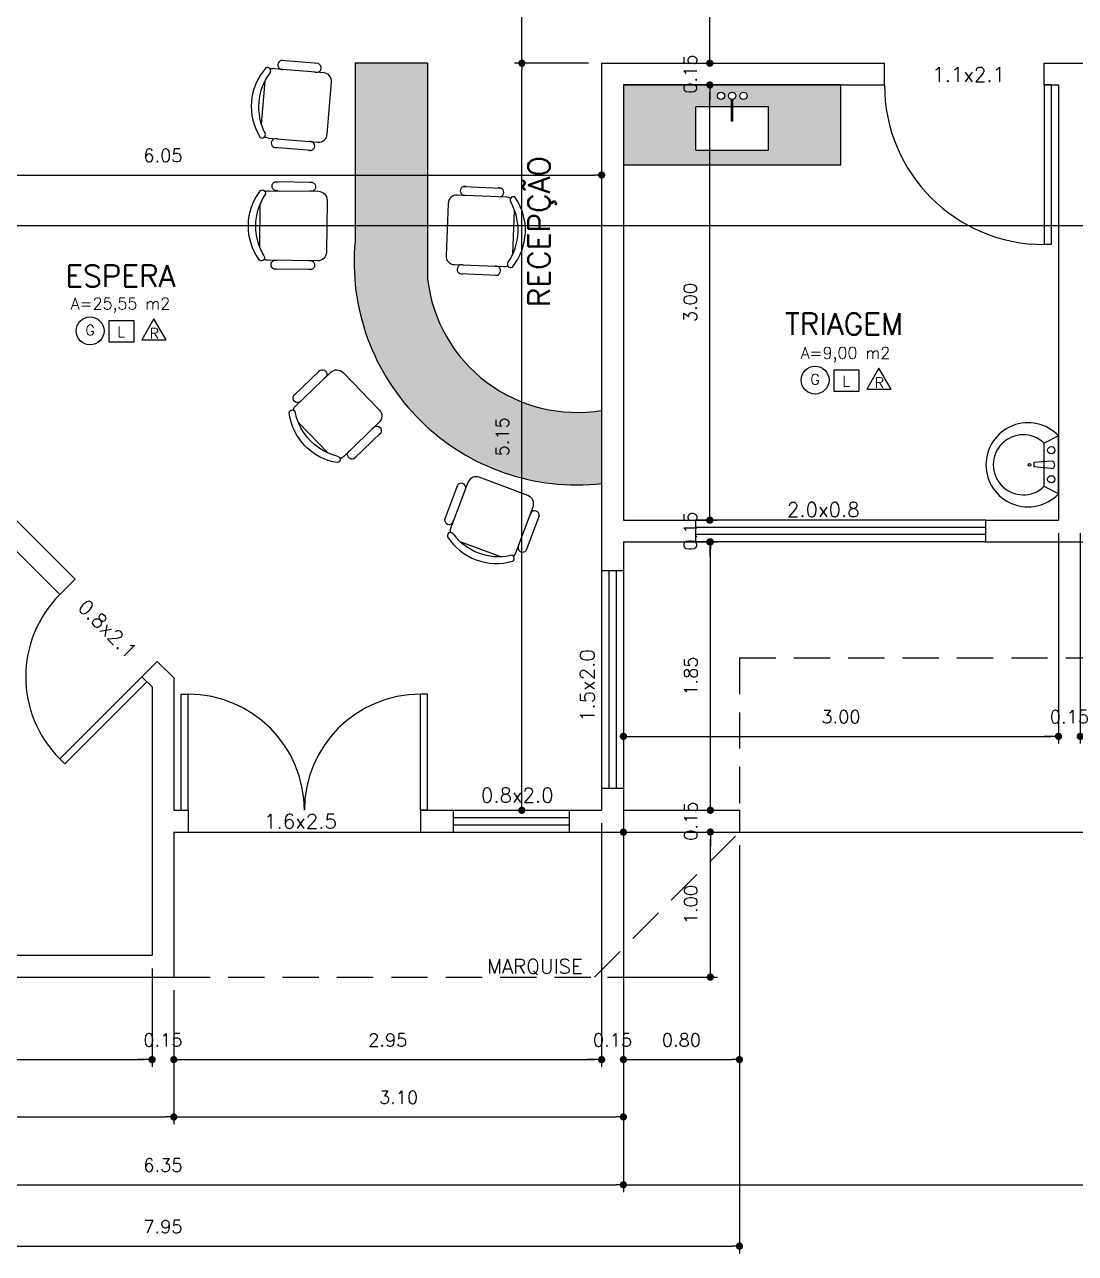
# Model space of a CAD drawing. Extents: x -410.3 to -320, y 119.3 to 190.5.
# Drawn here: x -362.58 to -355.34, y 136.7 to 145.17 of the extents above; entities that cross this region are included whole.
import ezdxf
from ezdxf.enums import TextEntityAlignment as Align

# ---------------------------------------------------------------- set-up
doc = ezdxf.new("R2010")
doc.units = 0
doc.header["$MEASUREMENT"] = 0
doc.linetypes.add('DASHED', pattern=[0.75, 0.5, -0.25])
doc.linetypes.add('HIDDEN', pattern=[0.375, 0.25, -0.125])
doc.layers.get('0').update_dxf_attribs({"linetype": 'CONTINUOUS'})
doc.layers.get('DEFPOINTS').update_dxf_attribs({"linetype": 'CONTINUOUS'})
for name, color, linetype in [('ACESSÓRIO', 2, 'CONTINUOUS'), ('ALVENARIA', 7, 'CONTINUOUS'), ('ALVENARIA1', 44, 'CONTINUOUS'), ('COBERTURA', 6, 'CONTINUOUS'), ('COTA', 1, 'CONTINUOUS'), ('HATCH', 30, 'CONTINUOUS'), ('JAPOR', 142, 'CONTINUOUS'), ('TEXTO2', 40, 'CONTINUOUS'), ('TEXTO3', 3, 'CONTINUOUS')]:
    doc.layers.add(name, color=color, linetype=linetype)
doc.styles.add('SIMPLEX', font='SIMPLEX.SHX')
doc.dimstyles.new('DIM50', dxfattribs={"dimtxt": 0.09, "dimasz": 0.05, "dimexe": 0.05, "dimexo": 0.09, "dimgap": 0.09, "dimtad": 1, "dimzin": 0, "dimdsep": 46, "dimtxsty": 'SIMPLEX', "dimblk": 'DOT', "dimcen": 0.09, "dimadec": 0, "dimazin": 0, "dimtfac": 1, "dimtix": 1, "dimtofl": 0, "dimtmove": 2, "dimatfit": 3, "dimldrblk": 'DOT', "dimfxl": 1, "dimtolj": 1, "dimtzin": 0, "dimarcsym": 0})

# ---------------------------------------------------------------- blocks, each defined once
blk = doc.blocks.new('CHAIR7')
for p, q in [((5.125, 15.041986), (17.875, 15.041986)), ((0, 9), (0, -9)), ((20, 12), (3, 12)), ((23, -7.440115), (23, 7.440115)), ((3, -12), (20, -12)), ((5.125, -15), (17.875, -15))]:
    blk.add_line(p, q)
for centre, radius, start, end in [((5.5625, 13.541986), 1.5625, 73.739795, 286.260205), ((17.4375, 13.541986), 1.5625, 253.739795, 106.260205), ((3, 9), 3, 90, 180), ((20, 9), 3, 62.415559, 90), ((22.344677, 11.120498), 1.096801, 53.309935, 212.027413), ((4.823592, 0), 19.640192, 327.575753, 32.424247), ((7, 0), 20, 323.130102, 36.869898), ((3, -9), 3, 180, 270), ((5.5625, -13.5), 1.5625, 73.739795, 286.260205), ((17.4375, -13.5), 1.5625, 253.739795, 106.260205), ((20, -9), 3, 270, 297.584441), ((22.344677, -11.120498), 1.096801, 147.972587, 306.690065)]:
    blk.add_arc(centre, radius, start, end)
blk = doc.blocks.new('A$C2B323AE8')
at = {"layer": 'ACESSÓRIO', "color": 2, "xscale": -1, "rotation": 270}
blk.add_blockref('CHAIR7', (15.06, 0), dxfattribs=at)
blk = doc.blocks.new('CADEIRA')
at = {"xscale": 2, "yscale": 2, "zscale": 2}
blk.add_blockref('A$C2B323AE8', (-15.01, -11.61), dxfattribs=at)
blk = doc.blocks.new('DOT')
at = {"layer": 'ALVENARIA', "color": 0, "linetype": 'ByBlock'}
blk.add_line((-0.5, 0), (-1, 0), dxfattribs=at)
at = {"layer": 'ALVENARIA', "color": 0, "linetype": 'ByBlock', "const_width": 0.5}
blk.add_lwpolyline([(-0.25, 0, 1), (0.25, 0, 1)], format="xyb", close=True, dxfattribs=at)
blk = doc.blocks.new('*D251')
at = {"layer": 'COTA', "color": 0, "linetype": 'ByBlock', "lineweight": -2}
for p, q in [((-355.4539, 141.6621), (-355.4539, 140.2115)), ((-355.3039, 141.6621), (-355.3039, 140.2115)), ((-355.5039, 140.2615), (-355.5539, 140.2615)), ((-355.2539, 140.2615), (-355.2039, 140.2615))]:
    blk.add_line(p, q, dxfattribs=at)
at = {"layer": 'DEFPOINTS', "color": 0, "linetype": 'ByBlock'}
for p in [(-355.4539, 141.7521), (-355.3039, 141.7521), (-355.3039, 140.2615)]:
    blk.add_point(p, dxfattribs=at)
at = {"layer": 'COTA', "color": 0, "linetype": 'ByBlock', "lineweight": -2, "xscale": 0.05, "yscale": 0.05, "zscale": 0.05}
blk.add_blockref('DOT', (-355.4539, 140.2615), dxfattribs=at)
at = {"layer": 'COTA', "color": 0, "linetype": 'ByBlock', "lineweight": -2, "xscale": 0.05, "yscale": 0.05, "zscale": 0.05, "rotation": 180}
blk.add_blockref('DOT', (-355.3039, 140.2615), dxfattribs=at)
at = {"layer": 'COTA', "color": 0, "linetype": 'ByBlock', "insert": (-355.3789, 140.3965), "char_height": 0.09, "attachment_point": 5, "style": 'SIMPLEX'}
blk.add_mtext('\\A1;0.15', dxfattribs=at)
blk = doc.blocks.new('*D267')
at = {"layer": 'COTA', "color": 0, "linetype": 'ByBlock', "lineweight": -2}
for p, q in [((-357.8582, 141.8021), (-357.8582, 141.8521)), ((-358.3639, 141.7521), (-357.8082, 141.7521)), ((-358.3639, 141.6021), (-357.8082, 141.6021)), ((-357.8582, 141.5521), (-357.8582, 141.5021))]:
    blk.add_line(p, q, dxfattribs=at)
at = {"layer": 'DEFPOINTS', "color": 0, "linetype": 'ByBlock'}
for p in [(-358.4539, 141.7521), (-357.8582, 141.7521), (-358.4539, 141.6021)]:
    blk.add_point(p, dxfattribs=at)
at = {"layer": 'COTA', "color": 0, "linetype": 'ByBlock', "lineweight": -2, "xscale": 0.05, "yscale": 0.05, "zscale": 0.05}
for p, rotation in [((-357.8582, 141.7521), 270), ((-357.8582, 141.6021), 90)]:
    blk.add_blockref('DOT', p, dxfattribs=dict(at, rotation=rotation))
at = {"layer": 'COTA', "color": 0, "linetype": 'ByBlock', "insert": (-357.9932, 141.6771), "char_height": 0.09, "attachment_point": 5, "rotation": 90, "style": 'SIMPLEX'}
blk.add_mtext('\\A1;0.15', dxfattribs=at)
blk = doc.blocks.new('*D268')
at = {"layer": 'COTA', "color": 0, "linetype": 'ByBlock', "lineweight": -2}
for p, q in [((-358.3639, 144.7521), (-357.8082, 144.7521)), ((-357.8582, 141.8021), (-357.8582, 144.7021)), ((-358.3639, 141.7521), (-357.8082, 141.7521))]:
    blk.add_line(p, q, dxfattribs=at)
at = {"layer": 'DEFPOINTS', "color": 0, "linetype": 'ByBlock'}
for p in [(-358.4539, 144.7521), (-357.8582, 144.7521), (-358.4539, 141.7521)]:
    blk.add_point(p, dxfattribs=at)
at = {"layer": 'COTA', "color": 0, "linetype": 'ByBlock', "lineweight": -2, "xscale": 0.05, "yscale": 0.05, "zscale": 0.05}
for p, rotation in [((-357.8582, 144.7521), 90), ((-357.8582, 141.7521), 270)]:
    blk.add_blockref('DOT', p, dxfattribs=dict(at, rotation=rotation))
at = {"layer": 'COTA', "color": 0, "linetype": 'ByBlock', "insert": (-357.9932, 143.2521), "char_height": 0.09, "attachment_point": 5, "rotation": 90, "style": 'SIMPLEX'}
blk.add_mtext('\\A1;3.00', dxfattribs=at)
blk = doc.blocks.new('*D269')
at = {"layer": 'COTA', "color": 0, "linetype": 'ByBlock', "lineweight": -2}
for p, q in [((-357.8582, 144.9521), (-357.8582, 145.0021)), ((-358.5139, 144.9021), (-357.8082, 144.9021)), ((-358.3639, 144.7521), (-357.8082, 144.7521)), ((-357.8582, 144.7021), (-357.8582, 144.6521))]:
    blk.add_line(p, q, dxfattribs=at)
at = {"layer": 'DEFPOINTS', "color": 0, "linetype": 'ByBlock'}
for p in [(-358.6039, 144.9021), (-357.8582, 144.9021), (-358.4539, 144.7521)]:
    blk.add_point(p, dxfattribs=at)
at = {"layer": 'COTA', "color": 0, "linetype": 'ByBlock', "lineweight": -2, "xscale": 0.05, "yscale": 0.05, "zscale": 0.05}
for p, rotation in [((-357.8582, 144.9021), 270), ((-357.8582, 144.7521), 90)]:
    blk.add_blockref('DOT', p, dxfattribs=dict(at, rotation=rotation))
at = {"layer": 'COTA', "color": 0, "linetype": 'ByBlock', "insert": (-357.9932, 144.8271), "char_height": 0.09, "attachment_point": 5, "rotation": 90, "style": 'SIMPLEX'}
blk.add_mtext('\\A1;0.15', dxfattribs=at)
blk = doc.blocks.new('*D270')
at = {"layer": 'COTA', "color": 0, "linetype": 'ByBlock', "lineweight": -2}
for p, q in [((-358.2639, 146.9021), (-357.8082, 146.9021)), ((-357.8582, 144.9521), (-357.8582, 146.8521)), ((-358.5139, 144.9021), (-357.8082, 144.9021))]:
    blk.add_line(p, q, dxfattribs=at)
at = {"layer": 'DEFPOINTS', "color": 0, "linetype": 'ByBlock'}
for p in [(-358.3539, 146.9021), (-357.8582, 146.9021), (-358.6039, 144.9021)]:
    blk.add_point(p, dxfattribs=at)
at = {"layer": 'COTA', "color": 0, "linetype": 'ByBlock', "lineweight": -2, "xscale": 0.05, "yscale": 0.05, "zscale": 0.05}
for p, rotation in [((-357.8582, 146.9021), 90), ((-357.8582, 144.9021), 270)]:
    blk.add_blockref('DOT', p, dxfattribs=dict(at, rotation=rotation))
at = {"layer": 'COTA', "color": 0, "linetype": 'ByBlock', "insert": (-357.9932, 145.9021), "char_height": 0.09, "attachment_point": 5, "rotation": 90, "style": 'SIMPLEX'}
blk.add_mtext('\\A1;2.00', dxfattribs=at)
blk = doc.blocks.new('*D274')
at = {"layer": 'COTA', "color": 0, "linetype": 'ByBlock', "lineweight": -2}
for p, q in [((-358.6939, 144.9021), (-359.2039, 144.9021)), ((-359.1539, 139.8021), (-359.1539, 144.8521)), ((-359.7139, 139.7521), (-359.1039, 139.7521))]:
    blk.add_line(p, q, dxfattribs=at)
at = {"layer": 'DEFPOINTS', "color": 0, "linetype": 'ByBlock'}
for p in [(-359.1539, 144.9021), (-358.6039, 144.9021), (-359.8039, 139.7521)]:
    blk.add_point(p, dxfattribs=at)
at = {"layer": 'COTA', "color": 0, "linetype": 'ByBlock', "lineweight": -2, "xscale": 0.05, "yscale": 0.05, "zscale": 0.05}
for p, rotation in [((-359.1539, 144.9021), 90), ((-359.1539, 139.7521), 270)]:
    blk.add_blockref('DOT', p, dxfattribs=dict(at, rotation=rotation))
at = {"layer": 'COTA', "color": 0, "linetype": 'ByBlock', "insert": (-359.2889, 142.3271), "char_height": 0.09, "attachment_point": 5, "rotation": 90, "style": 'SIMPLEX'}
blk.add_mtext('\\A1;5.15', dxfattribs=at)
blk = doc.blocks.new('*D275')
at = {"layer": 'COTA', "color": 0, "linetype": 'ByBlock', "lineweight": -2}
for p, q in [((-360.6639, 146.9021), (-359.1039, 146.9021)), ((-359.1539, 144.9521), (-359.1539, 146.8521)), ((-358.6939, 144.9021), (-359.2039, 144.9021))]:
    blk.add_line(p, q, dxfattribs=at)
at = {"layer": 'DEFPOINTS', "color": 0, "linetype": 'ByBlock'}
for p in [(-360.7539, 146.9021), (-359.1539, 146.9021), (-358.6039, 144.9021)]:
    blk.add_point(p, dxfattribs=at)
at = {"layer": 'COTA', "color": 0, "linetype": 'ByBlock', "lineweight": -2, "xscale": 0.05, "yscale": 0.05, "zscale": 0.05}
for p, rotation in [((-359.1539, 146.9021), 90), ((-359.1539, 144.9021), 270)]:
    blk.add_blockref('DOT', p, dxfattribs=dict(at, rotation=rotation))
at = {"layer": 'COTA', "color": 0, "linetype": 'ByBlock', "insert": (-359.2889, 145.9021), "char_height": 0.09, "attachment_point": 5, "rotation": 90, "style": 'SIMPLEX'}
blk.add_mtext('\\A1;2.00', dxfattribs=at)
blk = doc.blocks.new('LAVAT01')
at = {"layer": 'ACESSÓRIO'}
for p, q in [((-0.025, 0.05), (-0.015, 0.17)), ((0.015, 0.17), (-0.015, 0.17)), ((0.025, 0.05), (0.015, 0.17)), ((-0.2, 0), (-0.15, 0.1)), ((-0.15, 0.1), (0.15, 0.1)), ((0.2, 0), (0.15, 0.1)), ((-0.2, 0), (0.2, 0))]:
    blk.add_line(p, q, dxfattribs=at)
for centre, radius in [((0, 0.2), 0.01), ((-0.1, 0.05), 0.025), ((0.1, 0.05), 0.025)]:
    blk.add_circle(centre, radius, dxfattribs=at)
for centre, radius, start, end in [((0, 0.21), 0.29, 313.60282, 226.39718), ((0, 0.2429), 0.2071, 316.39718, 223.60282), ((0, 0.05), 0.025, 180, 0)]:
    blk.add_arc(centre, radius, start, end, dxfattribs=at)
blk = doc.blocks.new('*D284')
at = {"layer": 'COTA', "color": 0, "linetype": 'ByBlock', "lineweight": -2}
for p, q in [((-355.4539, 141.6621), (-355.4539, 140.2118)), ((-358.4539, 141.3121), (-358.4539, 140.2118)), ((-358.4039, 140.2618), (-355.5039, 140.2618))]:
    blk.add_line(p, q, dxfattribs=at)
at = {"layer": 'DEFPOINTS', "color": 0, "linetype": 'ByBlock'}
for p in [(-355.4539, 141.7521), (-358.4539, 141.4021), (-355.4539, 140.2618)]:
    blk.add_point(p, dxfattribs=at)
at = {"layer": 'COTA', "color": 0, "linetype": 'ByBlock', "lineweight": -2, "xscale": 0.05, "yscale": 0.05, "zscale": 0.05, "rotation": 180}
blk.add_blockref('DOT', (-358.4539, 140.2618), dxfattribs=at)
at = {"layer": 'COTA', "color": 0, "linetype": 'ByBlock', "lineweight": -2, "xscale": 0.05, "yscale": 0.05, "zscale": 0.05}
blk.add_blockref('DOT', (-355.4539, 140.2618), dxfattribs=at)
at = {"layer": 'COTA', "color": 0, "linetype": 'ByBlock', "insert": (-356.9539, 140.3968), "char_height": 0.09, "attachment_point": 5, "style": 'SIMPLEX'}
blk.add_mtext('\\A1;3.00', dxfattribs=at)
blk = doc.blocks.new('*D287')
at = {"layer": 'COTA', "color": 0, "linetype": 'ByBlock', "lineweight": -2}
for p, q in [((-364.6539, 138.6621), (-364.6539, 137.9833)), ((-361.7039, 138.6621), (-361.7039, 137.9833)), ((-364.6039, 138.0333), (-361.7539, 138.0333))]:
    blk.add_line(p, q, dxfattribs=at)
at = {"layer": 'DEFPOINTS', "color": 0, "linetype": 'ByBlock'}
for p in [(-364.6539, 138.7521), (-361.7039, 138.7521), (-361.7039, 138.0333)]:
    blk.add_point(p, dxfattribs=at)
at = {"layer": 'COTA', "color": 0, "linetype": 'ByBlock', "lineweight": -2, "xscale": 0.05, "yscale": 0.05, "zscale": 0.05, "rotation": 180}
blk.add_blockref('DOT', (-364.6539, 138.0333), dxfattribs=at)
at = {"layer": 'COTA', "color": 0, "linetype": 'ByBlock', "lineweight": -2, "xscale": 0.05, "yscale": 0.05, "zscale": 0.05}
blk.add_blockref('DOT', (-361.7039, 138.0333), dxfattribs=at)
at = {"layer": 'COTA', "color": 0, "linetype": 'ByBlock', "insert": (-363.1789, 138.1683), "char_height": 0.09, "attachment_point": 5, "style": 'SIMPLEX'}
blk.add_mtext('\\A1;2.95', dxfattribs=at)
blk = doc.blocks.new('*D288')
at = {"layer": 'COTA', "color": 0, "linetype": 'ByBlock', "lineweight": -2}
for p, q in [((-361.7039, 138.6621), (-361.7039, 137.9833)), ((-361.5539, 138.5121), (-361.5539, 137.9833)), ((-361.7539, 138.0333), (-361.8039, 138.0333)), ((-361.5039, 138.0333), (-361.4539, 138.0333))]:
    blk.add_line(p, q, dxfattribs=at)
at = {"layer": 'DEFPOINTS', "color": 0, "linetype": 'ByBlock'}
for p in [(-361.7039, 138.7521), (-361.5539, 138.6021), (-361.5539, 138.0333)]:
    blk.add_point(p, dxfattribs=at)
at = {"layer": 'COTA', "color": 0, "linetype": 'ByBlock', "lineweight": -2, "xscale": 0.05, "yscale": 0.05, "zscale": 0.05}
blk.add_blockref('DOT', (-361.7039, 138.0333), dxfattribs=at)
at = {"layer": 'COTA', "color": 0, "linetype": 'ByBlock', "lineweight": -2, "xscale": 0.05, "yscale": 0.05, "zscale": 0.05, "rotation": 180}
blk.add_blockref('DOT', (-361.5539, 138.0333), dxfattribs=at)
at = {"layer": 'COTA', "color": 0, "linetype": 'ByBlock', "insert": (-361.6289, 138.1683), "char_height": 0.09, "attachment_point": 5, "style": 'SIMPLEX'}
blk.add_mtext('\\A1;0.15', dxfattribs=at)
blk = doc.blocks.new('*D289')
at = {"layer": 'COTA', "color": 0, "linetype": 'ByBlock', "lineweight": -2}
for p, q in [((-358.6039, 139.6621), (-358.6039, 137.9833)), ((-361.5539, 138.5121), (-361.5539, 137.9833)), ((-361.5039, 138.0333), (-358.6539, 138.0333))]:
    blk.add_line(p, q, dxfattribs=at)
at = {"layer": 'DEFPOINTS', "color": 0, "linetype": 'ByBlock'}
for p in [(-358.6039, 139.7521), (-361.5539, 138.6021), (-358.6039, 138.0333)]:
    blk.add_point(p, dxfattribs=at)
at = {"layer": 'COTA', "color": 0, "linetype": 'ByBlock', "lineweight": -2, "xscale": 0.05, "yscale": 0.05, "zscale": 0.05, "rotation": 180}
blk.add_blockref('DOT', (-361.5539, 138.0333), dxfattribs=at)
at = {"layer": 'COTA', "color": 0, "linetype": 'ByBlock', "lineweight": -2, "xscale": 0.05, "yscale": 0.05, "zscale": 0.05}
blk.add_blockref('DOT', (-358.6039, 138.0333), dxfattribs=at)
at = {"layer": 'COTA', "color": 0, "linetype": 'ByBlock', "insert": (-360.0789, 138.1683), "char_height": 0.09, "attachment_point": 5, "style": 'SIMPLEX'}
blk.add_mtext('\\A1;2.95', dxfattribs=at)
blk = doc.blocks.new('*D290')
at = {"layer": 'COTA', "color": 0, "linetype": 'ByBlock', "lineweight": -2}
for p, q in [((-358.6039, 139.6621), (-358.6039, 137.9833)), ((-358.4539, 139.6621), (-358.4539, 137.9833)), ((-358.6539, 138.0333), (-358.7039, 138.0333)), ((-358.4039, 138.0333), (-358.3539, 138.0333))]:
    blk.add_line(p, q, dxfattribs=at)
at = {"layer": 'DEFPOINTS', "color": 0, "linetype": 'ByBlock'}
for p in [(-358.6039, 139.7521), (-358.4539, 139.7521), (-358.4539, 138.0333)]:
    blk.add_point(p, dxfattribs=at)
at = {"layer": 'COTA', "color": 0, "linetype": 'ByBlock', "lineweight": -2, "xscale": 0.05, "yscale": 0.05, "zscale": 0.05}
blk.add_blockref('DOT', (-358.6039, 138.0333), dxfattribs=at)
at = {"layer": 'COTA', "color": 0, "linetype": 'ByBlock', "lineweight": -2, "xscale": 0.05, "yscale": 0.05, "zscale": 0.05, "rotation": 180}
blk.add_blockref('DOT', (-358.4539, 138.0333), dxfattribs=at)
at = {"layer": 'COTA', "color": 0, "linetype": 'ByBlock', "insert": (-358.5289, 138.1683), "char_height": 0.09, "attachment_point": 5, "style": 'SIMPLEX'}
blk.add_mtext('\\A1;0.15', dxfattribs=at)
blk = doc.blocks.new('*D291')
at = {"layer": 'COTA', "color": 0, "linetype": 'ByBlock', "lineweight": -2}
for p, q in [((-358.4539, 139.6621), (-358.4539, 137.9833)), ((-357.6539, 139.5121), (-357.6539, 137.9833)), ((-358.4039, 138.0333), (-357.7039, 138.0333))]:
    blk.add_line(p, q, dxfattribs=at)
at = {"layer": 'DEFPOINTS', "color": 0, "linetype": 'ByBlock'}
for p in [(-358.4539, 139.7521), (-357.6539, 139.6021), (-357.6539, 138.0333)]:
    blk.add_point(p, dxfattribs=at)
at = {"layer": 'COTA', "color": 0, "linetype": 'ByBlock', "lineweight": -2, "xscale": 0.05, "yscale": 0.05, "zscale": 0.05, "rotation": 180}
blk.add_blockref('DOT', (-358.4539, 138.0333), dxfattribs=at)
at = {"layer": 'COTA', "color": 0, "linetype": 'ByBlock', "lineweight": -2, "xscale": 0.05, "yscale": 0.05, "zscale": 0.05}
blk.add_blockref('DOT', (-357.6539, 138.0333), dxfattribs=at)
at = {"layer": 'COTA', "color": 0, "linetype": 'ByBlock', "insert": (-358.0539, 138.1683), "char_height": 0.09, "attachment_point": 5, "style": 'SIMPLEX'}
blk.add_mtext('\\A1;0.80', dxfattribs=at)
blk = doc.blocks.new('BAN15M1C')
at = {"layer": 'ACESSÓRIO'}
for p, q in [((0.75, 0), (-0.75, 0)), ((-0.75, 0), (-0.75, -0.55)), ((0.75, -0.55), (0.75, 0)), ((-0.25, -0.45), (-0.25, -0.15)), ((0.25, -0.15), (-0.25, -0.15)), ((-0.005, -0.25), (-0.005, -0.0995)), ((0.005, -0.25), (0.005, -0.0995)), ((0.25, -0.45), (0.25, -0.15)), ((0.005, -0.25), (-0.005, -0.25)), ((-0.25, -0.45), (0.25, -0.45)), ((-0.75, -0.55), (0.75, -0.55))]:
    blk.add_line(p, q, dxfattribs=at)
for centre in [(-0.0771, -0.075), (0, -0.075), (0.0781, -0.075)]:
    blk.add_circle(centre, 0.025, dxfattribs=at)
blk = doc.blocks.new('*D309')
at = {"layer": 'COTA', "color": 0, "linetype": 'ByBlock', "lineweight": -2}
for p, q in [((-358.3639, 139.6021), (-357.8045, 139.6021)), ((-357.8545, 138.6521), (-357.8545, 139.5521)), ((-358.5639, 138.6021), (-357.8045, 138.6021))]:
    blk.add_line(p, q, dxfattribs=at)
at = {"layer": 'DEFPOINTS', "color": 0, "linetype": 'ByBlock'}
for p in [(-358.4539, 139.6021), (-357.8545, 139.6021), (-358.6539, 138.6021)]:
    blk.add_point(p, dxfattribs=at)
at = {"layer": 'COTA', "color": 0, "linetype": 'ByBlock', "lineweight": -2, "xscale": 0.05, "yscale": 0.05, "zscale": 0.05}
for p, rotation in [((-357.8545, 139.6021), 90), ((-357.8545, 138.6021), 270)]:
    blk.add_blockref('DOT', p, dxfattribs=dict(at, rotation=rotation))
at = {"layer": 'COTA', "color": 0, "linetype": 'ByBlock', "insert": (-357.9895, 139.1021), "char_height": 0.09, "attachment_point": 5, "rotation": 90, "style": 'SIMPLEX'}
blk.add_mtext('\\A1;1.00', dxfattribs=at)
blk = doc.blocks.new('*D310')
at = {"layer": 'COTA', "color": 0, "linetype": 'ByBlock', "lineweight": -2}
for p, q in [((-357.8545, 139.8021), (-357.8545, 139.8521)), ((-357.9445, 139.7521), (-357.9045, 139.7521)), ((-358.3639, 139.6021), (-357.8045, 139.6021)), ((-357.8545, 139.5521), (-357.8545, 139.5021))]:
    blk.add_line(p, q, dxfattribs=at)
at = {"layer": 'DEFPOINTS', "color": 0, "linetype": 'ByBlock'}
for p in [(-357.8545, 139.7521), (-357.8545, 139.7521), (-358.4539, 139.6021)]:
    blk.add_point(p, dxfattribs=at)
at = {"layer": 'COTA', "color": 0, "linetype": 'ByBlock', "lineweight": -2, "xscale": 0.05, "yscale": 0.05, "zscale": 0.05}
for p, rotation in [((-357.8545, 139.7521), 270), ((-357.8545, 139.6021), 90)]:
    blk.add_blockref('DOT', p, dxfattribs=dict(at, rotation=rotation))
at = {"layer": 'COTA', "color": 0, "linetype": 'ByBlock', "insert": (-357.9895, 139.6771), "char_height": 0.09, "attachment_point": 5, "rotation": 90, "style": 'SIMPLEX'}
blk.add_mtext('\\A1;0.15', dxfattribs=at)
blk = doc.blocks.new('*D311')
at = {"layer": 'COTA', "color": 0, "linetype": 'ByBlock', "lineweight": -2}
for p, q in [((-358.3639, 141.6021), (-357.8045, 141.6021)), ((-357.8545, 139.8021), (-357.8545, 141.5521)), ((-357.9445, 139.7521), (-357.9045, 139.7521))]:
    blk.add_line(p, q, dxfattribs=at)
at = {"layer": 'DEFPOINTS', "color": 0, "linetype": 'ByBlock'}
for p in [(-358.4539, 141.6021), (-357.8545, 141.6021), (-357.8545, 139.7521)]:
    blk.add_point(p, dxfattribs=at)
at = {"layer": 'COTA', "color": 0, "linetype": 'ByBlock', "lineweight": -2, "xscale": 0.05, "yscale": 0.05, "zscale": 0.05}
for p, rotation in [((-357.8545, 141.6021), 90), ((-357.8545, 139.7521), 270)]:
    blk.add_blockref('DOT', p, dxfattribs=dict(at, rotation=rotation))
at = {"layer": 'COTA', "color": 0, "linetype": 'ByBlock', "insert": (-357.9895, 140.6771), "char_height": 0.09, "attachment_point": 5, "rotation": 90, "style": 'SIMPLEX'}
blk.add_mtext('\\A1;1.85', dxfattribs=at)
blk = doc.blocks.new('*D312')
at = {"layer": 'COTA', "color": 0, "linetype": 'ByBlock', "lineweight": -2}
for p, q in [((-364.6539, 144.8121), (-364.6539, 144.0812)), ((-358.6039, 144.8121), (-358.6039, 144.0812)), ((-364.6039, 144.1312), (-358.6539, 144.1312))]:
    blk.add_line(p, q, dxfattribs=at)
at = {"layer": 'DEFPOINTS', "color": 0, "linetype": 'ByBlock'}
for p in [(-364.6539, 144.9021), (-358.6039, 144.9021), (-358.6039, 144.1312)]:
    blk.add_point(p, dxfattribs=at)
at = {"layer": 'COTA', "color": 0, "linetype": 'ByBlock', "lineweight": -2, "xscale": 0.05, "yscale": 0.05, "zscale": 0.05, "rotation": 180}
blk.add_blockref('DOT', (-364.6539, 144.1312), dxfattribs=at)
at = {"layer": 'COTA', "color": 0, "linetype": 'ByBlock', "lineweight": -2, "xscale": 0.05, "yscale": 0.05, "zscale": 0.05}
blk.add_blockref('DOT', (-358.6039, 144.1312), dxfattribs=at)
at = {"layer": 'COTA', "color": 0, "linetype": 'ByBlock', "insert": (-361.6289, 144.2662), "char_height": 0.09, "attachment_point": 5, "style": 'SIMPLEX'}
blk.add_mtext('\\A1;6.05', dxfattribs=at)
blk = doc.blocks.new('*D319')
at = {"layer": 'COTA', "color": 0, "linetype": 'ByBlock', "lineweight": -2}
for p, q in [((-364.8039, 138.6621), (-364.8039, 137.5879)), ((-361.5539, 138.5121), (-361.5539, 137.5879)), ((-364.7539, 137.6379), (-361.6039, 137.6379))]:
    blk.add_line(p, q, dxfattribs=at)
at = {"layer": 'DEFPOINTS', "color": 0, "linetype": 'ByBlock'}
for p in [(-364.8039, 138.7521), (-361.5539, 138.6021), (-361.5539, 137.6379)]:
    blk.add_point(p, dxfattribs=at)
at = {"layer": 'COTA', "color": 0, "linetype": 'ByBlock', "lineweight": -2, "xscale": 0.05, "yscale": 0.05, "zscale": 0.05, "rotation": 180}
blk.add_blockref('DOT', (-364.8039, 137.6379), dxfattribs=at)
at = {"layer": 'COTA', "color": 0, "linetype": 'ByBlock', "lineweight": -2, "xscale": 0.05, "yscale": 0.05, "zscale": 0.05}
blk.add_blockref('DOT', (-361.5539, 137.6379), dxfattribs=at)
at = {"layer": 'COTA', "color": 0, "linetype": 'ByBlock', "insert": (-363.1789, 137.7729), "char_height": 0.09, "attachment_point": 5, "style": 'SIMPLEX'}
blk.add_mtext('\\A1;3.25', dxfattribs=at)
blk = doc.blocks.new('*D320')
at = {"layer": 'COTA', "color": 0, "linetype": 'ByBlock', "lineweight": -2}
for p, q in [((-358.4539, 139.6621), (-358.4539, 137.5879)), ((-361.5539, 138.5121), (-361.5539, 137.5879)), ((-361.5039, 137.6379), (-358.5039, 137.6379))]:
    blk.add_line(p, q, dxfattribs=at)
at = {"layer": 'DEFPOINTS', "color": 0, "linetype": 'ByBlock'}
for p in [(-358.4539, 139.7521), (-361.5539, 138.6021), (-358.4539, 137.6379)]:
    blk.add_point(p, dxfattribs=at)
at = {"layer": 'COTA', "color": 0, "linetype": 'ByBlock', "lineweight": -2, "xscale": 0.05, "yscale": 0.05, "zscale": 0.05, "rotation": 180}
blk.add_blockref('DOT', (-361.5539, 137.6379), dxfattribs=at)
at = {"layer": 'COTA', "color": 0, "linetype": 'ByBlock', "lineweight": -2, "xscale": 0.05, "yscale": 0.05, "zscale": 0.05}
blk.add_blockref('DOT', (-358.4539, 137.6379), dxfattribs=at)
at = {"layer": 'COTA', "color": 0, "linetype": 'ByBlock', "insert": (-360.0039, 137.7729), "char_height": 0.09, "attachment_point": 5, "style": 'SIMPLEX'}
blk.add_mtext('\\A1;3.10', dxfattribs=at)
blk = doc.blocks.new('*D321')
at = {"layer": 'COTA', "color": 0, "linetype": 'ByBlock', "lineweight": -2}
for p, q in [((-357.6539, 139.5121), (-357.6539, 136.6972)), ((-365.6039, 138.5121), (-365.6039, 136.6972)), ((-365.5539, 136.7472), (-357.7039, 136.7472))]:
    blk.add_line(p, q, dxfattribs=at)
at = {"layer": 'DEFPOINTS', "color": 0, "linetype": 'ByBlock'}
for p in [(-357.6539, 139.6021), (-365.6039, 138.6021), (-357.6539, 136.7472)]:
    blk.add_point(p, dxfattribs=at)
at = {"layer": 'COTA', "color": 0, "linetype": 'ByBlock', "lineweight": -2, "xscale": 0.05, "yscale": 0.05, "zscale": 0.05, "rotation": 180}
blk.add_blockref('DOT', (-365.6039, 136.7472), dxfattribs=at)
at = {"layer": 'COTA', "color": 0, "linetype": 'ByBlock', "lineweight": -2, "xscale": 0.05, "yscale": 0.05, "zscale": 0.05}
blk.add_blockref('DOT', (-357.6539, 136.7472), dxfattribs=at)
at = {"layer": 'COTA', "color": 0, "linetype": 'ByBlock', "insert": (-361.6289, 136.8822), "char_height": 0.09, "attachment_point": 5, "style": 'SIMPLEX'}
blk.add_mtext('\\A1;7.95', dxfattribs=at)
blk = doc.blocks.new('*D360')
at = {"layer": 'COTA', "color": 0, "linetype": 'ByBlock', "lineweight": -2}
for p, q in [((-364.8039, 141.5121), (-364.8039, 137.1204)), ((-358.4539, 139.6621), (-358.4539, 137.1204)), ((-364.7539, 137.1704), (-358.5039, 137.1704))]:
    blk.add_line(p, q, dxfattribs=at)
at = {"layer": 'DEFPOINTS', "color": 0, "linetype": 'ByBlock'}
for p in [(-364.8039, 141.6021), (-358.4539, 139.7521), (-358.4539, 137.1704)]:
    blk.add_point(p, dxfattribs=at)
at = {"layer": 'COTA', "color": 0, "linetype": 'ByBlock', "lineweight": -2, "xscale": 0.05, "yscale": 0.05, "zscale": 0.05, "rotation": 180}
blk.add_blockref('DOT', (-364.8039, 137.1704), dxfattribs=at)
at = {"layer": 'COTA', "color": 0, "linetype": 'ByBlock', "lineweight": -2, "xscale": 0.05, "yscale": 0.05, "zscale": 0.05}
blk.add_blockref('DOT', (-358.4539, 137.1704), dxfattribs=at)
at = {"layer": 'COTA', "color": 0, "linetype": 'ByBlock', "insert": (-361.6289, 137.3054), "char_height": 0.09, "attachment_point": 5, "style": 'SIMPLEX'}
blk.add_mtext('\\A1;6.35', dxfattribs=at)
blk = doc.blocks.new('*D361')
at = {"layer": 'COTA', "color": 0, "linetype": 'ByBlock', "lineweight": -2}
for p, q in [((-344.7039, 141.5121), (-344.7039, 137.1204)), ((-358.4539, 139.6621), (-358.4539, 137.1204)), ((-358.4039, 137.1704), (-344.7539, 137.1704))]:
    blk.add_line(p, q, dxfattribs=at)
at = {"layer": 'DEFPOINTS', "color": 0, "linetype": 'ByBlock'}
for p in [(-344.7039, 141.6021), (-358.4539, 139.7521), (-344.7039, 137.1704)]:
    blk.add_point(p, dxfattribs=at)
at = {"layer": 'COTA', "color": 0, "linetype": 'ByBlock', "lineweight": -2, "xscale": 0.05, "yscale": 0.05, "zscale": 0.05, "rotation": 180}
blk.add_blockref('DOT', (-358.4539, 137.1704), dxfattribs=at)
at = {"layer": 'COTA', "color": 0, "linetype": 'ByBlock', "lineweight": -2, "xscale": 0.05, "yscale": 0.05, "zscale": 0.05}
blk.add_blockref('DOT', (-344.7039, 137.1704), dxfattribs=at)
at = {"layer": 'COTA', "color": 0, "linetype": 'ByBlock', "insert": (-351.5789, 137.3054), "char_height": 0.09, "attachment_point": 5, "style": 'SIMPLEX'}
blk.add_mtext('\\A1;13.75', dxfattribs=at)
blk = doc.blocks.new('*D372')
at = {"layer": 'COTA', "color": 0, "linetype": 'ByBlock', "lineweight": -2}
for p, q in [((-358.4539, 141.5121), (-358.4539, 139.551)), ((-344.7039, 141.5121), (-344.7039, 139.551)), ((-358.4039, 139.601), (-344.7539, 139.601))]:
    blk.add_line(p, q, dxfattribs=at)
at = {"layer": 'DEFPOINTS', "color": 0, "linetype": 'ByBlock'}
for p in [(-358.4539, 141.6021), (-344.7039, 141.6021), (-344.7039, 139.601)]:
    blk.add_point(p, dxfattribs=at)
at = {"layer": 'COTA', "color": 0, "linetype": 'ByBlock', "lineweight": -2, "xscale": 0.05, "yscale": 0.05, "zscale": 0.05, "rotation": 180}
blk.add_blockref('DOT', (-358.4539, 139.601), dxfattribs=at)
at = {"layer": 'COTA', "color": 0, "linetype": 'ByBlock', "lineweight": -2, "xscale": 0.05, "yscale": 0.05, "zscale": 0.05}
blk.add_blockref('DOT', (-344.7039, 139.601), dxfattribs=at)
at = {"layer": 'COTA', "color": 0, "linetype": 'ByBlock', "insert": (-351.5789, 139.736), "char_height": 0.09, "attachment_point": 5, "style": 'SIMPLEX'}
blk.add_mtext('\\A1;13.75', dxfattribs=at)

msp = doc.modelspace()

# ---------------------------------------------------------------- hatches: boundary and pattern name
at = {"layer": 'ACESSÓRIO', "linetype": 'ByBlock'}
h = msp.add_hatch(dxfattribs=at)
h.set_pattern_fill('AR-SAND', color=256, scale=0.1, angle=135, style=0)
h.set_pattern_definition([(172.5, (0, 0), (-0.13179271, -0.14070132), [0, -0.152, 0, -0.17, 0, -0.1625]), (142.5, (0, 0), (-0.32469797, -0.07441375), [0, -0.082, 0, -0.137, 0, -0.0525]), (102.5, (0.08697, -0.08697), (-0.22060324, 0.21980293), [0, -0.05, 0, -0.18, 0, -0.235]), (92.5, (0.08697, -0.08697), (-0.27462629, 0.15050422), [0, -0.025, 0, -0.118, 0, -0.135])])
h.paths.add_polyline_path([(-359.8039, 144.9021), (-360.3039, 144.9021), (-360.3039, 143.6754, 0.475337), (-358.6039, 142.0043), (-358.6039, 142.5088, -0.429076), (-359.8039, 143.4141)])
h.paths.add_polyline_path([(-356.9539, 144.7521), (-358.4539, 144.7521), (-358.4539, 144.2021), (-356.9539, 144.2021)])
h.paths.add_polyline_path([(-357.9539, 144.6021), (-357.7089, 144.6021), (-357.7089, 144.6526, -0.356394), (-357.7289, 144.6771, -1), (-357.6789, 144.6771, -0.356394), (-357.6989, 144.6526), (-357.6989, 144.6021), (-357.4539, 144.6021), (-357.4539, 144.3021), (-357.9539, 144.3021)], flags=16)
h.paths.add_polyline_path([(-357.806, 144.6771, -1), (-357.756, 144.6771, -1)], flags=16)
h.paths.add_polyline_path([(-357.6008, 144.6771, -1), (-357.6508, 144.6771, -1)], flags=16)
h.paths.add_polyline_path([(-352.3039, 144.7521), (-353.8039, 144.7521), (-353.8039, 144.2021), (-352.3039, 144.2021)])
h.paths.add_polyline_path([(-353.3039, 144.6021), (-353.0589, 144.6021), (-353.0589, 144.6526, -0.356394), (-353.0789, 144.6771, -1), (-353.0289, 144.6771, -0.356394), (-353.0489, 144.6526), (-353.0489, 144.6021), (-352.8039, 144.6021), (-352.8039, 144.3021), (-353.3039, 144.3021)], flags=16)
h.paths.add_polyline_path([(-353.156, 144.6771, -1), (-353.106, 144.6771, -1)], flags=16)
h.paths.add_polyline_path([(-352.9508, 144.6771, -1), (-353.0008, 144.6771, -1)], flags=16)
h.paths.add_polyline_path([(-349.1539, 144.7521), (-350.6539, 144.7521), (-350.6539, 144.2021), (-349.1539, 144.2021)])
h.paths.add_polyline_path([(-350.1539, 144.6021), (-349.9089, 144.6021), (-349.9089, 144.6526, -0.356394), (-349.9289, 144.6771, -1), (-349.8789, 144.6771, -0.356394), (-349.8989, 144.6526), (-349.8989, 144.6021), (-349.6539, 144.6021), (-349.6539, 144.3021), (-350.1539, 144.3021)], flags=16)
h.paths.add_polyline_path([(-349.956, 144.6771, -1), (-350.006, 144.6771, -1)], flags=16)
h.paths.add_polyline_path([(-349.8008, 144.6771, -1), (-349.8508, 144.6771, -1)], flags=16)

# ---------------------------------------------------------------- linework, layer by layer
for p, q in [((-360.3039, 144.9021), (-360.3039, 143.6754)), ((-359.8039, 144.9021), (-360.3039, 144.9021)), ((-359.8039, 144.9021), (-359.8039, 143.4141))]:
    msp.add_line(p, q, dxfattribs=at)
for radius, start, end in [(1.5371, 174.64291, 276.33677), (1.0371, 186.52302, 279.49209)]:
    msp.add_arc((-358.7736, 143.5319), radius, start, end, dxfattribs=at)
at = {"layer": 'ALVENARIA'}
for p, q in [((-358.6039, 144.9021), (-356.6539, 144.9021)), ((-358.6039, 144.9021), (-358.6039, 141.4021)), ((-356.6539, 144.7521), (-356.6539, 144.9021)), ((-355.5539, 144.9021), (-355.2039, 144.9021)), ((-355.5539, 144.7521), (-355.5539, 144.9021)), ((-358.4539, 144.7521), (-358.4539, 141.7521)), ((-358.4539, 144.7521), (-356.6539, 144.7521)), ((-355.5539, 144.7521), (-355.4539, 144.7521)), ((-355.4539, 144.7521), (-355.4539, 141.7521)), ((-358.4539, 141.7521), (-357.9539, 141.7521)), ((-357.9539, 141.6021), (-357.9539, 141.7521)), ((-355.9539, 141.6021), (-355.9539, 141.7521)), ((-355.9539, 141.7521), (-355.4539, 141.7521)), ((-358.4539, 141.6021), (-358.4539, 141.4021)), ((-358.4539, 141.6021), (-357.9539, 141.6021)), ((-355.9539, 141.6021), (-354.8039, 141.6021)), ((-362.3403, 141.2385), (-362.2342, 141.3445)), ((-361.7746, 140.6728), (-361.6686, 140.7788)), ((-361.5539, 140.6642), (-361.5539, 139.7521)), ((-361.7039, 140.6021), (-361.7039, 138.7521)), ((-358.6039, 139.9021), (-358.6039, 139.7521)), ((-358.4539, 139.9021), (-358.4539, 139.7521)), ((-361.5539, 139.7521), (-361.4539, 139.7521)), ((-361.4539, 139.7521), (-361.4539, 139.6021)), ((-359.8539, 139.7521), (-359.8539, 139.6021)), ((-359.8539, 139.7521), (-359.6289, 139.7521)), ((-358.8289, 139.7521), (-358.6039, 139.7521)), ((-358.4539, 139.7521), (-357.6539, 139.7521)), ((-357.6539, 139.7521), (-357.6539, 139.6021)), ((-361.5539, 139.6021), (-361.4539, 139.6021)), ((-361.5539, 139.6021), (-361.5539, 138.6021)), ((-359.8539, 139.6021), (-359.6289, 139.6021)), ((-358.8289, 139.6021), (-357.6539, 139.6021)), ((-364.6539, 138.7521), (-361.7039, 138.7521)), ((-365.6039, 138.6021), (-361.5539, 138.6021))]:
    msp.add_line(p, q, dxfattribs=at)
at = {"layer": 'ALVENARIA', "linetype": 'ByBlock'}
for p, q in [((-362.2342, 141.3445), (-362.6418, 141.7521)), ((-362.3403, 141.2385), (-362.7039, 141.6021)), ((-358.4539, 141.4021), (-358.6039, 141.4021)), ((-361.5539, 140.6642), (-361.6686, 140.7788)), ((-361.7039, 140.6021), (-361.7746, 140.6728)), ((-358.4539, 139.9021), (-358.6039, 139.9021)), ((-359.6289, 139.7521), (-359.6289, 139.6021)), ((-358.8289, 139.7521), (-358.8289, 139.6021))]:
    msp.add_line(p, q, dxfattribs=at)
at = {"layer": 'ALVENARIA', "linetype": 'DASHED'}
msp.add_line((-355.9539, 141.5982), (-355.9539, 141.7521), dxfattribs=at)
at = {"layer": 'ALVENARIA1', "linetype": 'ByBlock'}
msp.add_line((-361.4539, 139.6021), (-359.8539, 139.6021), dxfattribs=at)
at = {"layer": 'ALVENARIA1', "linetype": 'HIDDEN'}
for p, q in [((-358.6539, 138.6021), (-357.6539, 139.6021)), ((-361.5539, 138.6021), (-358.6539, 138.6021))]:
    msp.add_line(p, q, dxfattribs=at)
at = {"layer": 'COBERTURA', "linetype": 'HIDDEN'}
for q in [(-343.9039, 140.8021), (-357.6539, 139.7521)]:
    msp.add_line((-357.6539, 140.8021), q, dxfattribs=at)
at = {"layer": 'HATCH', "linetype": 'ByBlock'}
msp.add_line((-344.7039, 143.7814), (-377.4539, 143.7814), dxfattribs=at)
at = {"layer": 'JAPOR'}
for p, q in [((-355.5539, 144.7521), (-355.5539, 143.6521)), ((-355.5039, 144.7521), (-355.5539, 144.7521)), ((-355.5039, 144.7521), (-355.5039, 143.6521)), ((-355.5039, 143.6521), (-355.5539, 143.6521)), ((-355.9539, 141.7521), (-357.9539, 141.7521)), ((-355.9539, 141.7021), (-357.9539, 141.7021)), ((-355.9539, 141.6521), (-357.9539, 141.6521)), ((-355.9539, 141.6021), (-357.9539, 141.6021)), ((-358.6039, 141.4021), (-358.6039, 139.9021)), ((-358.5539, 141.4021), (-358.5539, 139.9021)), ((-358.5039, 141.4021), (-358.5039, 139.9021)), ((-358.4539, 141.4021), (-358.4539, 139.9021)), ((-361.7746, 140.6728), (-362.3403, 140.1071)), ((-361.7393, 140.6374), (-362.305, 140.0717)), ((-361.7393, 140.6374), (-361.7746, 140.6728)), ((-361.5039, 139.7521), (-361.5039, 140.5521)), ((-361.5039, 140.5521), (-361.4539, 140.5521)), ((-361.4539, 139.7521), (-361.4539, 140.5521)), ((-359.8539, 139.7521), (-359.8539, 140.5521)), ((-359.8039, 140.5521), (-359.8539, 140.5521)), ((-359.8039, 139.7521), (-359.8039, 140.5521)), ((-362.305, 140.0717), (-362.3403, 140.1071)), ((-361.5039, 139.7521), (-361.4539, 139.7521)), ((-359.8039, 139.7521), (-359.8539, 139.7521)), ((-359.6289, 139.7521), (-358.8289, 139.7521)), ((-359.6289, 139.7021), (-358.8289, 139.7021)), ((-359.6289, 139.6521), (-358.8289, 139.6521)), ((-359.6289, 139.6021), (-358.8289, 139.6021))]:
    msp.add_line(p, q, dxfattribs=at)
for centre, radius, start, end in [((-355.5539, 144.7521), 1.1, 180, 270), ((-361.7746, 140.6728), 0.8, 135, 225), ((-361.4539, 139.7521), 0.8, 0, 90), ((-359.8539, 139.7521), 0.8, 90, 180)]:
    msp.add_arc(centre, radius, start, end, dxfattribs=at)
at = {"layer": 'TEXTO2', "linetype": 'ByBlock'}
for points in [[(-361.9997, 143.1281), (-361.8295, 143.1281), (-361.8295, 142.9784), (-361.9997, 142.9784)], [(-361.6907, 143.1388), (-361.7739, 142.9948), (-361.6076, 142.9948)], [(-357.0008, 142.7883), (-356.8307, 142.7883), (-356.8307, 142.6387), (-357.0008, 142.6387)], [(-356.6919, 142.7991), (-356.775, 142.6551), (-356.6087, 142.6551)]]:
    msp.add_lwpolyline(points, close=True, dxfattribs=at)
for centre in [(-362.1309, 143.057), (-357.132, 142.7173)]:
    msp.add_circle(centre, 0.096, dxfattribs=at)

# ---------------------------------------------------------------- block references
at = {"layer": 'ACESSÓRIO', "linetype": 'ByBlock', "yscale": 0.01, "zscale": 0.01}
for p, xscale, rotation in [((-360.5839, 144.7524), -0.01, 85.26811178111709), ((-360.6178, 143.6287), 0.01, 89.26037447660528), ((-359.5597, 143.6001), -0.01, 267.6403548243958), ((-360.2402, 142.4514), 0.01, 134.0268478945073), ((-359.4626, 141.9288), -0.01, 159.4558583307271)]:
    msp.add_blockref('CADEIRA', p, dxfattribs=dict(at, xscale=xscale, rotation=rotation))
at = {"layer": 'ACESSÓRIO', "linetype": 'ByBlock'}
msp.add_blockref('BAN15M1C', (-357.7039, 144.7521), dxfattribs=at)
at = {"layer": 'ACESSÓRIO', "linetype": 'ByBlock', "rotation": 89.99999999999999}
msp.add_blockref('LAVAT01', (-355.4539, 142.1337), dxfattribs=at)

# ---------------------------------------------------------------- texts
at = {"layer": 'TEXTO2', "style": 'SIMPLEX'}
for s, p in [('1.1x2.1', (-356.3245, 144.7744)), ('2.0x0.8', (-357.3266, 141.775)), ('0.8x2.0', (-359.4367, 139.8059)), ('1.6x2.5', (-360.9311, 139.6261)), ('MARQUISE', (-359.3943, 138.6261))]:
    msp.add_text(s, height=0.1, dxfattribs=at).set_placement(p)
for s, height, p in [('A=25,55 m2', 0.08, (-361.9218, 143.2051)), ('G', 0.072, (-362.1313, 143.0263)), ('L', 0.072, (-361.9169, 143.0142)), ('R', 0.072, (-361.6879, 143.0035)), ('A=9,00 m2', 0.08, (-356.9229, 142.8653)), ('G', 0.072, (-357.1324, 142.6865)), ('L', 0.072, (-356.918, 142.6744)), ('R', 0.072, (-356.6891, 142.6637))]:
    msp.add_text(s, height=height, dxfattribs=at).set_placement(p, align=Align.CENTER)
for s, rotation, p in [('0.8x2.1', 315, (-362.2239, 141.1448)), ('1.5x2.0', 90, (-358.6529, 140.3613))]:
    msp.add_text(s, height=0.1, rotation=rotation, dxfattribs=at).set_placement(p)
at = {"layer": 'TEXTO3', "style": 'SIMPLEX'}
msp.add_text('RECEPÇÃO', height=0.15, rotation=90, dxfattribs=at).set_placement((-358.9614, 143.7405), align=Align.CENTER)
for s, p in [('ESPERA', (-361.9217, 143.3597)), ('TRIAGEM', (-356.9321, 143.0296))]:
    msp.add_text(s, height=0.15, dxfattribs=at).set_placement(p, align=Align.CENTER)

# ---------------------------------------------------------------- dimensions: what is measured, and where the dimension line sits
at = {"layer": 'COTA', "linetype": 'ByBlock'}
for base, p1, p2, picture, middle in [((-359.1539, 146.9021), (-358.6039, 144.9021), (-360.7539, 146.9021), '*D275', (-359.2889, 145.9021)), ((-357.8582, 146.9021), (-358.6039, 144.9021), (-358.3539, 146.9021), '*D270', (-357.9932, 145.9021)), ((-357.8582, 144.9021), (-358.4539, 144.7521), (-358.6039, 144.9021), '*D269', (-357.9932, 144.8271)), ((-359.1539, 144.9021), (-359.8039, 139.7521), (-358.6039, 144.9021), '*D274', (-359.2889, 142.3271)), ((-357.8582, 144.7521), (-358.4539, 141.7521), (-358.4539, 144.7521), '*D268', (-357.9932, 143.2521)), ((-357.8582, 141.7521), (-358.4539, 141.6021), (-358.4539, 141.7521), '*D267', (-357.9932, 141.6771)), ((-357.8545, 141.6021), (-357.8545, 139.7521), (-358.4539, 141.6021), '*D311', (-357.9895, 140.6771)), ((-357.8545, 139.7521), (-358.4539, 139.6021), (-357.8545, 139.7521), '*D310', (-357.9895, 139.6771)), ((-357.8545, 139.6021), (-358.6539, 138.6021), (-358.4539, 139.6021), '*D309', (-357.9895, 139.1021))]:
    dim = msp.add_linear_dim(base=base, p1=p1, p2=p2, angle=90, dimstyle='DIM50', dxfattribs=at)
    dim.commit()
    dim.dimension.update_dxf_attribs({"geometry": picture, "text_midpoint": middle})
for base, p1, p2, picture, middle in [((-358.6039, 144.1312), (-364.6539, 144.9021), (-358.6039, 144.9021), '*D312', (-361.6289, 144.2662)), ((-355.4539, 140.2618), (-358.4539, 141.4021), (-355.4539, 141.7521), '*D284', (-356.9539, 140.3968)), ((-355.3039, 140.2615), (-355.4539, 141.7521), (-355.3039, 141.7521), '*D251', (-355.3789, 140.3965)), ((-358.4539, 137.1704), (-364.8039, 141.6021), (-358.4539, 139.7521), '*D360', (-361.6289, 137.3054)), ((-344.7039, 137.1704), (-358.4539, 139.7521), (-344.7039, 141.6021), '*D361', (-351.5789, 137.3054)), ((-344.7039, 139.601), (-358.4539, 141.6021), (-344.7039, 141.6021), '*D372', (-351.5789, 139.736)), ((-358.6039, 138.0333), (-361.5539, 138.6021), (-358.6039, 139.7521), '*D289', (-360.0789, 138.1683)), ((-358.4539, 137.6379), (-361.5539, 138.6021), (-358.4539, 139.7521), '*D320', (-360.0039, 137.7729)), ((-358.4539, 138.0333), (-358.6039, 139.7521), (-358.4539, 139.7521), '*D290', (-358.5289, 138.1683)), ((-357.6539, 138.0333), (-358.4539, 139.7521), (-357.6539, 139.6021), '*D291', (-358.0539, 138.1683)), ((-357.6539, 136.7472), (-365.6039, 138.6021), (-357.6539, 139.6021), '*D321', (-361.6289, 136.8822)), ((-361.5539, 137.6379), (-364.8039, 138.7521), (-361.5539, 138.6021), '*D319', (-363.1789, 137.7729)), ((-361.7039, 138.0333), (-364.6539, 138.7521), (-361.7039, 138.7521), '*D287', (-363.1789, 138.1683)), ((-361.5539, 138.0333), (-361.7039, 138.7521), (-361.5539, 138.6021), '*D288', (-361.6289, 138.1683))]:
    dim = msp.add_linear_dim(base=base, p1=p1, p2=p2, dimstyle='DIM50', dxfattribs=at)
    dim.commit()
    dim.dimension.update_dxf_attribs({"geometry": picture, "text_midpoint": middle})

doc.saveas('drawing.dxf')
